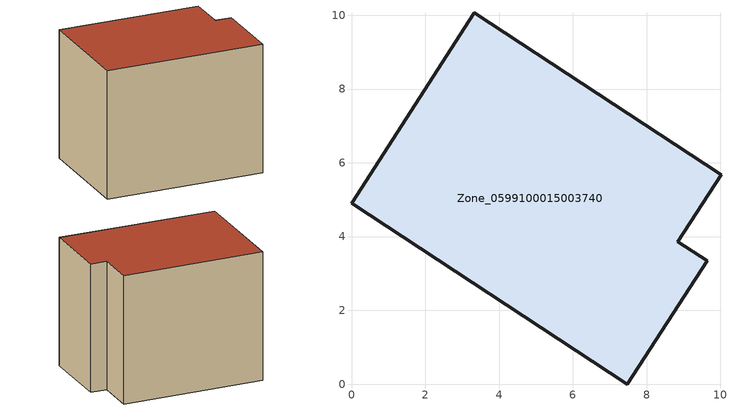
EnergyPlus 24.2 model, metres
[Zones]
Zone_0599100015003740
 floor ground (C_G): 0,4.91 3.32,10.06 10.02,5.68 8.85,3.86 9.64,3.35 7.48,0 z0.77
 wall outside (C_F): 9.64,3.35 8.85,3.86 10.02,5.68 3.32,10.06 0,4.91 7.48,0 9.64,3.35 z0.77:8.11
 roof outside (C_R): 0,4.91 7.48,0 9.64,3.35 8.85,3.86 10.02,5.68 3.32,10.06 z8.11
[BUILDING]
Pand.0599100015003740: North Axis=0; Terrain=City; Loads Convergence Tolerance Value=0.04; Temperature Convergence Tolerance Value=0.4; Solar Distribution=FullExterior; Maximum Number of Warmup Days=25; Minimum Number of Warmup Days=1
[Site:Location]
Rotterdam.The.Hague.AP_ZH_NLD Design_Conditions: Latitude=51.96; Longitude=4.45; Time Zone=1; Elevation=-4.5
[SITE:GROUNDTEMPERATURE:BUILDINGSURFACE]
18, 18, 18, 18, 18, 18, 18, 18, 18, 18, 18, 18
[MATERIAL] Thermal Absorptance=0.9; Solar Absorptance=0.7; Visible Absorptance=0.7
Name | Roughness | Thickness | Conductivity | Density | Specific Heat
G.TI.1965-1974 | MediumSmooth | 0.15 | 0.882353 | 540 | 1210
F.TI.1965-1974 | Rough | 0.3 | 0.697674 | 1920 | 840
R.TI.1965-1974 | MediumRough | 0.2 | 0.232558 | 1500 | 1000
[CONSTRUCTION]
C_G: G.TI.1965-1974
C_F: F.TI.1965-1974
C_R: R.TI.1965-1974
[ZONE]
Zone_0599100015003740: Type=1; Multiplier=1; Ceiling Height=Autocalculate; Volume=Autocalculate; Floor Area=autocalculate; Part of Total Floor Area=Yes
[ZONEINFILTRATION:DESIGNFLOWRATE]
Infil_Zone_0599100015003740: Zone or ZoneList or Space or SpaceList=Zone_0599100015003740; Schedule=AlwaysOn; Design Flow Rate Calculation Method=Flow/Area; Flow Rate per Floor Area=0.003; Constant Term Coefficient=1; Temperature Term Coefficient=0; Velocity Term Coefficient=0; Velocity Squared Term Coefficient=0
[HVACTEMPLATE:ZONE:IDEALLOADSAIRSYSTEM]
Zone_0599100015003740: Maximum Heating Supply Air Temperature=50; Minimum Cooling Supply Air Temperature=13; Maximum Heating Supply Air Humidity Ratio=0.0156; Minimum Cooling Supply Air Humidity Ratio=0.0077; Heating Limit=NoLimit; Cooling Limit=NoLimit; Dehumidification Control Type=ConstantSensibleHeatRatio; Cooling Sensible Heat Ratio=0.7; Dehumidification Setpoint=60; Humidification Control Type=None; Humidification Setpoint=30; Outdoor Air Method=None; Outdoor Air Flow Rate per Person=0.00944; Outdoor Air Flow Rate per Zone Floor Area=0; Outdoor Air Flow Rate per Zone=0; Demand Controlled Ventilation Type=None; Outdoor Air Economizer Type=NoEconomizer; Heat Recovery Type=None; Sensible Heat Recovery Effectiveness=0.7; Latent Heat Recovery Effectiveness=0.65
[ZONECONTROL:THERMOSTAT]
ThermostatControl_Zone_0599100015003740: Zone or ZoneList=Zone_0599100015003740; Control Type Schedule=DualSetpointControlType; Control 1=Thermostat_Zone_0599100015003740; Temperature Difference Between Cutout And Setpoint=0
[THERMOSTATSETPOINT:DUALSETPOINT]
Thermostat_Zone_0599100015003740: Heating Setpoint Temperature Schedule=HeatingSetpoint_Zone_0599100015003740; Cooling Setpoint Temperature Schedule=CoolingSetpoint_Zone_0599100015003740
[SCHEDULE:COMPACT]
HeatingSetpoint_Zone_0599100015003740: Through: 12/31, For: AllDays, Until: 24:00, 21
CoolingSetpoint_Zone_0599100015003740: Through: 12/31, For: AllDays, Until: 24:00, 24
DualSetpointControlType: Through: 12/31, For: AllDays, Until: 24:00, 4
AlwaysOn: Through: 12/31, For: AllDays, Until: 24:00, 1
